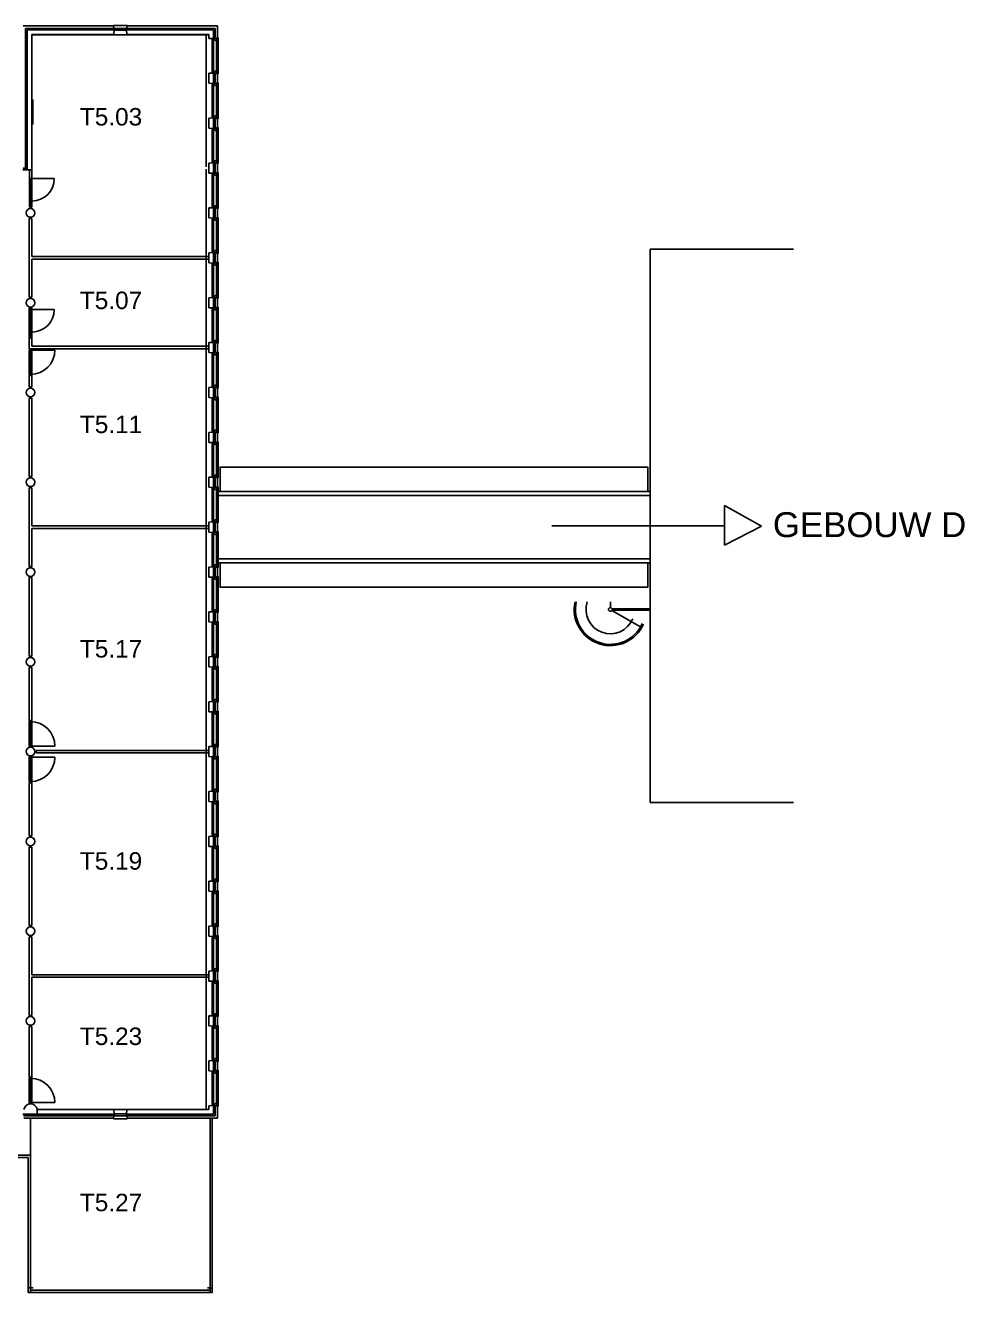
# Model space of a CAD drawing. Header units: millimetres. Extents: x 36149 to 140291, y 28900 to 90465.
# Drawn here: x 102614 to 140291, y 29155 to 79972 of the extents above; entities that cross this region are included whole.
import ezdxf
from ezdxf.enums import TextEntityAlignment as Align

# ---------------------------------------------------------------- set-up
doc = ezdxf.new("R2010")
doc.units = ezdxf.units.MM
doc.layers.get('0').update_dxf_attribs({"linetype": 'CONTINUOUS'})
for name, color, linetype in [('AL2100_BUITENWANDEN', 3, 'CONTINUOUS'), ('AL2200_BINNENWANDEN', 2, 'CONTINUOUS'), ('AL2800_KONSTRUKTIES', 1, 'CONTINUOUS'), ('AL3100_BUITENWANDOPENINGEN', 1, 'CONTINUOUS'), ('AL3200_BINNENWANDOPENINGEN', 1, 'CONTINUOUS'), ('AL3500_TOEBEHOREN-KOZIJNEN', 1, 'CONTINUOUS'), ('AL4600-RUIMTENUMMER', 2, 'CONTINUOUS'), ('AL4600_RUIMTENUMMERS', 2, 'CONTINUOUS')]:
    doc.layers.add(name, color=color, linetype=linetype)
doc.styles.add('Arial', font='arial.ttf')

# ---------------------------------------------------------------- blocks, each defined once
blk = doc.blocks.new('DRIE')
at = {"layer": 'AL2100_BUITENWANDEN'}
for p, q in [((0, 603), (0, 851)), ((127, 616), (0, 603)), ((22, 601), (22, 250)), ((122, 615), (27, 606)), ((68, 715), (68, 851)), ((122, 615), (122, 235)), ((182, 698), (182, 851)), ((182, 650), (232, 650)), ((182, 645), (182, 650)), ((186, 645), (182, 645)), ((182, 635), (375, 625)), ((182, 632), (182, 218)), ((186, 635), (186, 645)), ((232, 633), (186, 635)), ((232, 650), (232, 851)), ((232, 650), (232, 633)), ((375, 425), (375, 625)), ((0, 248), (0, 0)), ((127, 235), (0, 248)), ((122, 235), (27, 245)), ((68, 135), (68, 0)), ((182, 215), (375, 226)), ((186, 205), (182, 205)), ((182, 205), (182, 200)), ((182, 200), (232, 200)), ((182, 152), (182, 0)), ((232, 218), (186, 216)), ((186, 216), (186, 205)), ((232, 200), (232, 218)), ((232, 200), (232, 0)), ((375, 425), (375, 226))]:
    blk.add_line(p, q, dxfattribs=at)
for points in [[(68, 625), (68, 715), (131, 715), (131, 698), (182, 698), (182, 640), (123, 640), (123, 625)], [(127, 635), (123, 635), (123, 625), (127, 625)], [(182, 635), (182, 590), (127, 590), (127, 635)], [(182, 635), (182, 645), (186, 645), (186, 635)], [(68, 225), (68, 135), (131, 135), (131, 152), (182, 152), (182, 210), (123, 210), (123, 225)], [(127, 215), (123, 215), (123, 225), (127, 225)], [(182, 215), (182, 260), (127, 260), (127, 215)], [(182, 215), (182, 205), (186, 205), (186, 215)]]:
    blk.add_lwpolyline(points, close=True, dxfattribs=at)
blk.add_lwpolyline([(475, 0), (475, 425), (475, 851)], dxfattribs=at)
for centre, start, end in [((27, 601), 95.7106, 180), ((27, 250), 180, 264.2894)]:
    blk.add_arc(centre, 5, start, end, dxfattribs=at)
blk = doc.blocks.new('AH28HA20')
for points in [[(-100, 95), (100, 95)], [(0, -95), (0, 95)], [(-100, -95), (100, -95)]]:
    blk.add_lwpolyline(points)
blk = doc.blocks.new('door')
at = {"flags": 128}
for points in [[(234274, 53069), (234274, 54044)], [(235249, 53069), (234274, 53069)]]:
    blk.add_lwpolyline(points, dxfattribs=at)
for points in [[(234224, 53019), (234224, 53119), (234274, 53119), (234274, 53019)], [(235249, 53019), (235249, 53119), (235299, 53119), (235299, 53019)]]:
    blk.add_lwpolyline(points, close=True)
blk.add_arc((234274, 53069), 975, 0, 90)

msp = doc.modelspace()

# ---------------------------------------------------------------- linework, layer by layer
at = {"layer": 'AL2100_BUITENWANDEN'}
for p, q in [((102524, 79950), (106150, 79950)), ((102624, 79850), (106164, 79850)), ((102624, 74250), (102624, 79850)), ((106171, 79790), (102684, 79790)), ((102684, 74190), (102684, 79790)), ((106152, 79972), (106424, 79972)), ((106165, 79845), (106152, 79972)), ((106168, 79845), (106155, 79972)), ((106164, 79850), (106155, 79945)), ((106171, 79790), (106161, 79600)), ((106174, 79790), (106164, 79597)), ((106696, 79972), (106424, 79972)), ((106674, 79790), (106684, 79597)), ((110164, 79790), (106677, 79790)), ((106677, 79790), (106687, 79600)), ((106681, 79845), (106693, 79972)), ((106684, 79845), (106696, 79972)), ((106684, 79850), (106694, 79945)), ((106684, 79850), (110224, 79850)), ((106699, 79950), (110324, 79950)), ((110164, 79790), (110164, 79443)), ((110224, 79850), (110224, 79460)), ((110324, 79950), (110324, 79475)), ((106161, 79600), (102874, 79600)), ((102874, 74180), (102874, 79600)), ((102877, 79597), (106164, 79597)), ((102877, 79597), (102877, 74177)), ((106164, 79597), (106424, 79597)), ((106684, 79597), (106424, 79597)), ((109971, 79597), (106684, 79597)), ((109974, 79600), (106687, 79600)), ((109871, 79597), (109871, 79225)), ((109971, 79597), (109971, 79450)), ((110164, 79440), (109971, 79450)), ((109974, 79600), (109974, 79453)), ((110164, 79443), (109974, 79453)), ((110219, 79460), (110346, 79472)), ((110220, 79457), (110346, 79469)), ((110224, 79460), (110320, 79470)), ((110346, 79472), (110346, 79225)), ((102529, 74250), (102624, 74250)), ((109871, 74300), (109871, 74675)), ((109871, 74200), (109871, 73825)), ((110164, 74460), (109971, 74450)), ((109971, 74250), (109971, 74450)), ((109971, 74250), (109971, 74050)), ((110164, 74457), (109974, 74447)), ((109974, 74053), (109974, 74447)), ((110164, 74043), (110164, 74457)), ((110219, 74440), (110346, 74428)), ((110220, 74443), (110346, 74431)), ((110224, 74060), (110224, 74440)), ((110224, 74440), (110320, 74430)), ((110324, 74075), (110324, 74425)), ((110346, 74428), (110346, 74675)), ((102680, 74190), (102693, 74177)), ((102684, 74190), (102694, 74180)), ((102693, 74177), (102877, 74177)), ((102694, 74180), (102874, 74180)), ((110164, 74040), (109971, 74050)), ((110164, 74043), (109974, 74053)), ((110219, 74060), (110346, 74072)), ((110220, 74057), (110346, 74069)), ((110224, 74060), (110320, 74070)), ((110346, 74072), (110346, 73825)), ((110346, 61828), (110346, 62075)), ((110164, 61860), (109971, 61850)), ((109971, 61650), (109971, 61850)), ((109971, 61650), (109971, 61450)), ((110164, 61857), (109974, 61847)), ((109974, 61453), (109974, 61847)), ((110164, 61443), (110164, 61857)), ((110219, 61840), (110346, 61828)), ((110220, 61843), (110346, 61831)), ((110224, 61460), (110224, 61840)), ((110224, 61840), (110320, 61830)), ((110324, 61475), (110324, 61825)), ((110164, 61440), (109971, 61450)), ((110164, 61443), (109974, 61453)), ((110219, 61460), (110346, 61472)), ((110220, 61457), (110346, 61469)), ((110224, 61460), (110320, 61470)), ((110346, 61472), (110346, 61225)), ((109871, 58100), (109871, 58475)), ((110346, 58228), (110346, 58475)), ((109871, 58100), (109871, 57625)), ((110164, 58260), (109971, 58250)), ((109971, 58050), (109971, 58250)), ((109971, 58050), (109971, 57850)), ((110164, 58257), (109974, 58247)), ((109974, 57853), (109974, 58247)), ((110164, 57843), (110164, 58257)), ((110219, 58240), (110346, 58228)), ((110220, 58243), (110346, 58231)), ((110224, 57860), (110224, 58240)), ((110224, 58240), (110320, 58230)), ((110324, 57875), (110324, 58225)), ((110164, 57840), (109971, 57850)), ((110164, 57843), (109974, 57853)), ((110219, 57860), (110346, 57872)), ((110220, 57857), (110346, 57869)), ((110224, 57860), (110320, 57870)), ((110346, 57872), (110346, 57625)), ((110164, 36660), (109971, 36650)), ((109971, 36503), (109971, 36650)), ((110164, 36657), (109974, 36647)), ((109974, 36500), (109974, 36647)), ((110164, 36310), (110164, 36657)), ((110219, 36640), (110346, 36628)), ((110220, 36643), (110346, 36631)), ((110224, 36250), (110224, 36640)), ((110224, 36640), (110320, 36630)), ((110324, 36150), (110324, 36625)), ((110346, 36628), (110346, 36875)), ((103095, 36310), (102517, 36310)), ((102534, 36250), (106164, 36250)), ((102549, 36150), (106150, 36150)), ((103095, 36500), (106161, 36500)), ((103095, 36310), (103095, 36500)), ((103095, 36310), (106171, 36310)), ((106165, 36255), (106152, 36128)), ((106152, 36128), (106424, 36128)), ((106168, 36255), (106155, 36128)), ((106164, 36250), (106155, 36155)), ((106171, 36310), (106161, 36500)), ((106164, 36503), (106424, 36503)), ((106174, 36310), (106164, 36503)), ((106684, 36503), (106424, 36503)), ((106696, 36128), (106424, 36128)), ((106674, 36310), (106684, 36503)), ((106677, 36310), (106687, 36500)), ((106677, 36310), (110164, 36310)), ((106681, 36255), (106693, 36128)), ((106684, 36255), (106696, 36128)), ((106684, 36250), (110224, 36250)), ((106684, 36250), (106694, 36155)), ((106687, 36500), (109974, 36500)), ((106699, 36150), (110324, 36150))]:
    msp.add_line(p, q, dxfattribs=at)
for points in [[(110164, 79440), (110164, 79485), (110219, 79485), (110219, 79440)], [(110164, 74040), (110164, 74085), (110219, 74085), (110219, 74040)]]:
    msp.add_lwpolyline(points, close=True, dxfattribs=at)
for points in [[(133424, 70995), (127679, 70995), (127679, 48815), (133424, 48815)], [(109871, 62075), (109871, 61700)], [(109871, 61700), (109871, 61225)]]:
    msp.add_lwpolyline(points, dxfattribs=at)
for centre in [(102824, 72450), (102824, 68850), (102824, 65250), (102824, 65250), (102824, 61650), (102824, 61650), (102824, 58050), (102824, 58050), (102824, 54450), (102824, 50850), (102824, 47250), (102824, 43650), (102824, 40050)]:
    msp.add_circle(centre, 175, dxfattribs=at)
for centre, radius, start, end in [((106150, 79945), 5, 5.7106, 90), ((106699, 79945), 5, 90, 174.2894), ((110319, 79475), 5, 275.7106, 0), ((110319, 74425), 5, 0, 84.2894), ((110319, 74075), 5, 275.7106, 0), ((110319, 61825), 5, 0, 84.2894), ((110319, 61475), 5, 275.7106, 0), ((110319, 58225), 5, 0, 84.2894), ((110319, 57875), 5, 275.7106, 0), ((102824, 36450), 275, 10.4757, 169.5243), ((110319, 36625), 5, 0, 84.2894), ((106150, 36155), 5, 270, 354.2894), ((106699, 36155), 5, 185.7106, 270)]:
    msp.add_arc(centre, radius, start, end, dxfattribs=at)
at = {"layer": 'AL2200_BINNENWANDEN'}
for p, q in [((102921, 76000), (102921, 77000)), ((102777, 73825), (102777, 74177)), ((102877, 73825), (102777, 73825)), ((102877, 73825), (102877, 74177)), ((102877, 72675), (102777, 72675)), ((102806, 72675), (102806, 72624)), ((102842, 72675), (102842, 72624)), ((102774, 69075), (102774, 72225)), ((102874, 72225), (102774, 72225)), ((102806, 72225), (102806, 72276)), ((102842, 72225), (102842, 72276)), ((102874, 70700), (102874, 72225)), ((102874, 70700), (109971, 70700)), ((102874, 69075), (102874, 70600)), ((102874, 70600), (109971, 70600)), ((102874, 69075), (102774, 69075)), ((102806, 69024), (102806, 69075)), ((102806, 68625), (102806, 68676)), ((102842, 69024), (102842, 69075)), ((102842, 68625), (102842, 68676)), ((102774, 67001), (102774, 67425)), ((102874, 67101), (102874, 67425)), ((109971, 67101), (102874, 67101)), ((109971, 67001), (102874, 67001)), ((102774, 65475), (102774, 65926)), ((102774, 65926), (102874, 65926)), ((102874, 65475), (102874, 65926)), ((102874, 65475), (102774, 65475)), ((102806, 65424), (102806, 65475)), ((102806, 65076), (102806, 65025)), ((102842, 65424), (102842, 65475)), ((102842, 65076), (102842, 65025)), ((102774, 65025), (102774, 61875)), ((102874, 65025), (102774, 65025)), ((102874, 65025), (102874, 61875)), ((102874, 63400), (102874, 61875)), ((102874, 61875), (102774, 61875)), ((102874, 61875), (102774, 61875)), ((102806, 61875), (102806, 61824)), ((102806, 61875), (102806, 61824)), ((102842, 61875), (102842, 61824)), ((102842, 61875), (102842, 61824)), ((102774, 61425), (102774, 58275)), ((102874, 61425), (102774, 61425)), ((102806, 61476), (102806, 61425)), ((102842, 61476), (102842, 61425)), ((102874, 61425), (102874, 59900)), ((110346, 61120), (127679, 61120)), ((127679, 61280), (110349, 61280)), ((102874, 59900), (109971, 59900)), ((102874, 59800), (102874, 58275)), ((102874, 59800), (109971, 59800)), ((110346, 58580), (127679, 58580)), ((102874, 58275), (102774, 58275)), ((102806, 58275), (102806, 58224)), ((102842, 58275), (102842, 58224)), ((127679, 58420), (110349, 58420)), ((102874, 57825), (102774, 57825)), ((102774, 57825), (102774, 54675)), ((102806, 57876), (102806, 57825)), ((102842, 57876), (102842, 57825)), ((102874, 57825), (102874, 54675)), ((126079, 56625), (126079, 56855)), ((126079, 56625), (126079, 56855)), ((127292, 55850), (126144, 56512)), ((127679, 56575), (126154, 56575)), ((127679, 56575), (126154, 56575)), ((127679, 56525), (126154, 56525)), ((127679, 56525), (126154, 56525)), ((102874, 54675), (102774, 54675)), ((102806, 54675), (102806, 54624)), ((102842, 54675), (102842, 54624)), ((102774, 54225), (102774, 52100)), ((102874, 54225), (102774, 54225)), ((102806, 54275), (102806, 54225)), ((102842, 54275), (102842, 54225)), ((102874, 54225), (102874, 52100)), ((102774, 52100), (102874, 52100)), ((103049, 50868), (102998, 50868)), ((103049, 50832), (102998, 50832)), ((109974, 50900), (103049, 50900)), ((103049, 50800), (103049, 50900)), ((109974, 50800), (103049, 50800)), ((102774, 47475), (102774, 49600)), ((102774, 49600), (102874, 49600)), ((102874, 47475), (102874, 49600)), ((102874, 47475), (102774, 47475)), ((102806, 47425), (102806, 47475)), ((102842, 47425), (102842, 47475)), ((102874, 47025), (102774, 47025)), ((102774, 47025), (102774, 43875)), ((102806, 47076), (102806, 47025)), ((102842, 47076), (102842, 47025)), ((102874, 47025), (102874, 43875)), ((102874, 43875), (102774, 43875)), ((102806, 43875), (102806, 43824)), ((102842, 43875), (102842, 43824)), ((102874, 43425), (102774, 43425)), ((102774, 43425), (102874, 43425)), ((102774, 41800), (102774, 43425)), ((102806, 43425), (102806, 43476)), ((102842, 43425), (102842, 43476)), ((102874, 41900), (102874, 43425)), ((102774, 41800), (102774, 40275)), ((102874, 41900), (109971, 41900)), ((102874, 41800), (109971, 41800)), ((102874, 41800), (102874, 40275)), ((102874, 40275), (102774, 40275)), ((102806, 40275), (102806, 40224)), ((102842, 40275), (102842, 40224)), ((102774, 39825), (102774, 37800)), ((102774, 39825), (102874, 39825)), ((102806, 39825), (102806, 39876)), ((102842, 39825), (102842, 39876)), ((102874, 39825), (102874, 37800)), ((102774, 37800), (102874, 37800))]:
    msp.add_line(p, q, dxfattribs=at)
for points in [[(127579, 61280), (127579, 62260), (110424, 62260), (110424, 61280), (127579, 61280)], [(127579, 58420), (127579, 57440), (110424, 57440), (110424, 58420), (127579, 58420)]]:
    msp.add_lwpolyline(points, dxfattribs=at)
msp.add_circle((126079, 56550), 75, dxfattribs=at)
msp.add_circle((126079, 56550), 75, dxfattribs=at)
for radius, start, end in [(1450, 167.8574, 336.1235), (1400, 167.4168, 336.2311), (976, 161.7957, 337.5866)]:
    msp.add_arc((126079, 56550), radius, start, end, dxfattribs=at)
at = {"layer": 'AL2800_KONSTRUKTIES'}
for p, q in [((102824, 36150), (102824, 29345)), ((110024, 29345), (110024, 36150)), ((110114, 29160), (110114, 36150)), ((95624, 34671), (102824, 34671)), ((95714, 34581), (102734, 34581)), ((102734, 34581), (102734, 29160)), ((102734, 29160), (110114, 29160)), ((110024, 29250), (102824, 29250))]:
    msp.add_line(p, q, dxfattribs=at)
at = {"layer": 'AL3100_BUITENWANDOPENINGEN'}
for p, q in [((106214, 79850), (106424, 79850)), ((106634, 79850), (106424, 79850)), ((106177, 79780), (106424, 79780)), ((106671, 79780), (106424, 79780)), ((110114, 79425), (110114, 79443)), ((110114, 79443), (110160, 79440)), ((110164, 79425), (110114, 79425)), ((110114, 79425), (110114, 79224)), ((110160, 79440), (110160, 79430)), ((110160, 79430), (110164, 79430)), ((110164, 79430), (110164, 79425)), ((110164, 79377), (110164, 79225)), ((110278, 79360), (110278, 79225)), ((109871, 78275), (109871, 79225)), ((110114, 78275), (110114, 79225)), ((110164, 78275), (110164, 79225)), ((110278, 78275), (110278, 79225)), ((110346, 78275), (110346, 79225)), ((109871, 76475), (109871, 77425)), ((110114, 76475), (110114, 77425)), ((110164, 76475), (110164, 77425)), ((110278, 76475), (110278, 77425)), ((110346, 76475), (110346, 77425)), ((109871, 74675), (109871, 75625)), ((110114, 74675), (110114, 75625)), ((110164, 74675), (110164, 75625)), ((110278, 74675), (110278, 75625)), ((110346, 74675), (110346, 75625)), ((110114, 74475), (110114, 74676)), ((110114, 74475), (110114, 74457)), ((110164, 74475), (110114, 74475)), ((110114, 74457), (110160, 74460)), ((110160, 74460), (110160, 74470)), ((110160, 74470), (110164, 74470)), ((110164, 74523), (110164, 74675)), ((110164, 74470), (110164, 74475)), ((110278, 74540), (110278, 74675)), ((102509, 74190), (102670, 74190)), ((102509, 74180), (102670, 74180)), ((102670, 74190), (102670, 74180)), ((109871, 72875), (109871, 73825)), ((110114, 74025), (110114, 74043)), ((110114, 74043), (110160, 74040)), ((110164, 74025), (110114, 74025)), ((110114, 74025), (110114, 73824)), ((110114, 72875), (110114, 73825)), ((110160, 74040), (110160, 74030)), ((110160, 74030), (110164, 74030)), ((110164, 74030), (110164, 74025)), ((110164, 73977), (110164, 73825)), ((110164, 72875), (110164, 73825)), ((110278, 73960), (110278, 73825)), ((110278, 72875), (110278, 73825)), ((110346, 72875), (110346, 73825)), ((109871, 71075), (109871, 72025)), ((110114, 71075), (110114, 72025)), ((110164, 71075), (110164, 72025)), ((110278, 71075), (110278, 72025)), ((110346, 71075), (110346, 72025)), ((109871, 69275), (109871, 70225)), ((110114, 69275), (110114, 70225)), ((110164, 69275), (110164, 70225)), ((110278, 69275), (110278, 70225)), ((110346, 69275), (110346, 70225)), ((109871, 67475), (109871, 68425)), ((110114, 67475), (110114, 68425)), ((110164, 67475), (110164, 68425)), ((110278, 67475), (110278, 68425)), ((110346, 67475), (110346, 68425)), ((109871, 65675), (109871, 66625)), ((110114, 65675), (110114, 66625)), ((110164, 65675), (110164, 66625)), ((110278, 65675), (110278, 66625)), ((110346, 65675), (110346, 66625)), ((109871, 63875), (109871, 64825)), ((110114, 63875), (110114, 64825)), ((110164, 63875), (110164, 64825)), ((110278, 63875), (110278, 64825)), ((110346, 63875), (110346, 64825)), ((109871, 62075), (109871, 63025)), ((110114, 62075), (110114, 63025)), ((110164, 62075), (110164, 63025)), ((110278, 62075), (110278, 63025)), ((110346, 62075), (110346, 63025)), ((110114, 61875), (110114, 62076)), ((110164, 61923), (110164, 62075)), ((110278, 61940), (110278, 62075)), ((110164, 61875), (110114, 61875)), ((110114, 61875), (110114, 61857)), ((110114, 61857), (110160, 61860)), ((110160, 61860), (110160, 61870)), ((110160, 61870), (110164, 61870)), ((110164, 61870), (110164, 61875)), ((109871, 60275), (109871, 61225)), ((110114, 61443), (110160, 61440)), ((110114, 61425), (110114, 61443)), ((110164, 61425), (110114, 61425)), ((110114, 61425), (110114, 61224)), ((110114, 60275), (110114, 61225)), ((110160, 61440), (110160, 61430)), ((110160, 61430), (110164, 61430)), ((110164, 61430), (110164, 61425)), ((110164, 61377), (110164, 61225)), ((110164, 60275), (110164, 61225)), ((110278, 61360), (110278, 61225)), ((110278, 60275), (110278, 61225)), ((110346, 60275), (110346, 61225)), ((109871, 58475), (109871, 59425)), ((110114, 58475), (110114, 59425)), ((110164, 58475), (110164, 59425)), ((110278, 58475), (110278, 59425)), ((110346, 58475), (110346, 59425)), ((110114, 58275), (110114, 58476)), ((110164, 58323), (110164, 58475)), ((110278, 58340), (110278, 58475)), ((110114, 58275), (110114, 58257)), ((110164, 58275), (110114, 58275)), ((110114, 58257), (110160, 58260)), ((110160, 58260), (110160, 58270)), ((110160, 58270), (110164, 58270)), ((110164, 58270), (110164, 58275)), ((109871, 56675), (109871, 57625)), ((110114, 57825), (110114, 57843)), ((110114, 57843), (110160, 57840)), ((110164, 57825), (110114, 57825)), ((110114, 57825), (110114, 57624)), ((110114, 56675), (110114, 57625)), ((110160, 57840), (110160, 57830)), ((110160, 57830), (110164, 57830)), ((110164, 57830), (110164, 57825)), ((110164, 57777), (110164, 57625)), ((110164, 56675), (110164, 57625)), ((110278, 57760), (110278, 57625)), ((110278, 56675), (110278, 57625)), ((110346, 56675), (110346, 57625)), ((109871, 54875), (109871, 55825)), ((110114, 54875), (110114, 55825)), ((110164, 54875), (110164, 55825)), ((110278, 54875), (110278, 55825)), ((110346, 54875), (110346, 55825)), ((109871, 53075), (109871, 54025)), ((110114, 53075), (110114, 54025)), ((110164, 53075), (110164, 54025)), ((110278, 53075), (110278, 54025)), ((110346, 53075), (110346, 54025)), ((109871, 51275), (109871, 52225)), ((110114, 51275), (110114, 52225)), ((110164, 51275), (110164, 52225)), ((110278, 51275), (110278, 52225)), ((110346, 51275), (110346, 52225)), ((109871, 49475), (109871, 50425)), ((110114, 49475), (110114, 50425)), ((110164, 49475), (110164, 50425)), ((110278, 49475), (110278, 50425)), ((110346, 49475), (110346, 50425)), ((109871, 47675), (109871, 48625)), ((110114, 47675), (110114, 48625)), ((110164, 47675), (110164, 48625)), ((110278, 47675), (110278, 48625)), ((110346, 47675), (110346, 48625)), ((109871, 45875), (109871, 46825)), ((110114, 45875), (110114, 46825)), ((110164, 45875), (110164, 46825)), ((110278, 45875), (110278, 46825)), ((110346, 45875), (110346, 46825)), ((109871, 44075), (109871, 45025)), ((110114, 44075), (110114, 45025)), ((110164, 44075), (110164, 45025)), ((110278, 44075), (110278, 45025)), ((110346, 44075), (110346, 45025)), ((109871, 42275), (109871, 43225)), ((110114, 42275), (110114, 43225)), ((110164, 42275), (110164, 43225)), ((110278, 42275), (110278, 43225)), ((110346, 42275), (110346, 43225)), ((109871, 40475), (109871, 41425)), ((110114, 40475), (110114, 41425)), ((110164, 40475), (110164, 41425)), ((110278, 40475), (110278, 41425)), ((110346, 40475), (110346, 41425)), ((109871, 38675), (109871, 39625)), ((110114, 38675), (110114, 39625)), ((110164, 38675), (110164, 39625)), ((110278, 38675), (110278, 39625)), ((110346, 38675), (110346, 39625)), ((109871, 36503), (109871, 37825)), ((110114, 36875), (110114, 37825)), ((110164, 36875), (110164, 37825)), ((110278, 36875), (110278, 37825)), ((110346, 36875), (110346, 37825)), ((110114, 36675), (110114, 36876)), ((110164, 36675), (110114, 36675)), ((110114, 36675), (110114, 36657)), ((110114, 36657), (110160, 36660)), ((110160, 36670), (110164, 36670)), ((110160, 36660), (110160, 36670)), ((110164, 36723), (110164, 36875)), ((110164, 36670), (110164, 36675)), ((110278, 36740), (110278, 36875)), ((106177, 36320), (106424, 36320)), ((106214, 36250), (106424, 36250)), ((106671, 36320), (106424, 36320)), ((106634, 36250), (106424, 36250))]:
    msp.add_line(p, q, dxfattribs=at)
for points in [[(106174, 79790), (106129, 79790), (106129, 79845), (106174, 79845)], [(106214, 79850), (106174, 79850), (106174, 79780), (106177, 79780), (106177, 79847), (106214, 79847)], [(106634, 79850), (106674, 79850), (106674, 79780), (106671, 79780), (106671, 79847), (106634, 79847)], [(106674, 79790), (106719, 79790), (106719, 79845), (106674, 79845)], [(110278, 79450), (110278, 79360), (110215, 79360), (110215, 79377), (110164, 79377), (110164, 79435), (110223, 79435), (110223, 79450)], [(102684, 74190), (102684, 74246), (102634, 74246), (102634, 74190)], [(110278, 74450), (110278, 74540), (110215, 74540), (110215, 74523), (110164, 74523), (110164, 74465), (110223, 74465), (110223, 74450)], [(110164, 74460), (110164, 74415), (110219, 74415), (110219, 74460)], [(110278, 74050), (110278, 73960), (110215, 73960), (110215, 73977), (110164, 73977), (110164, 74035), (110223, 74035), (110223, 74050)], [(110278, 61850), (110278, 61940), (110215, 61940), (110215, 61923), (110164, 61923), (110164, 61865), (110223, 61865), (110223, 61850)], [(110164, 61860), (110164, 61815), (110219, 61815), (110219, 61860)], [(110164, 61440), (110164, 61485), (110219, 61485), (110219, 61440)], [(110278, 61450), (110278, 61360), (110215, 61360), (110215, 61377), (110164, 61377), (110164, 61435), (110223, 61435), (110223, 61450)], [(110278, 58250), (110278, 58340), (110215, 58340), (110215, 58323), (110164, 58323), (110164, 58265), (110223, 58265), (110223, 58250)], [(110164, 58260), (110164, 58215), (110219, 58215), (110219, 58260)], [(110164, 57840), (110164, 57885), (110219, 57885), (110219, 57840)], [(110278, 57850), (110278, 57760), (110215, 57760), (110215, 57777), (110164, 57777), (110164, 57835), (110223, 57835), (110223, 57850)], [(110278, 36650), (110278, 36740), (110215, 36740), (110215, 36723), (110164, 36723), (110164, 36665), (110223, 36665), (110223, 36650)], [(110164, 36660), (110164, 36615), (110219, 36615), (110219, 36660)], [(106174, 36310), (106129, 36310), (106129, 36255), (106174, 36255)], [(106214, 36250), (106174, 36250), (106174, 36320), (106177, 36320), (106177, 36253), (106214, 36253)], [(106634, 36250), (106674, 36250), (106674, 36320), (106671, 36320), (106671, 36253), (106634, 36253)], [(106674, 36310), (106719, 36310), (106719, 36255), (106674, 36255)]]:
    msp.add_lwpolyline(points, close=True, dxfattribs=at)
at = {"layer": 'AL3200_BINNENWANDOPENINGEN'}
for p, q in [((103777, 73825), (102777, 73825)), ((102777, 72875), (102777, 73825)), ((102777, 73825), (102877, 73825)), ((102827, 73825), (102827, 72925)), ((102877, 73825), (102877, 72875)), ((102877, 72925), (102777, 72925)), ((102877, 72875), (102777, 72875)), ((102777, 72675), (102777, 72875)), ((102877, 72725), (102777, 72725)), ((102827, 72875), (102827, 72725)), ((102877, 72675), (102877, 72875)), ((102874, 68625), (102774, 68625)), ((102874, 68625), (102774, 68625)), ((102774, 68625), (102774, 67625)), ((102874, 67625), (102874, 68625)), ((103774, 68575), (102774, 68575)), ((102874, 68575), (102774, 68575)), ((102824, 68575), (102824, 67675)), ((102874, 67675), (102774, 67675)), ((102874, 67625), (102774, 67625)), ((102874, 67625), (102774, 67625)), ((102774, 67625), (102774, 67425)), ((102824, 67625), (102824, 67475)), ((102874, 67425), (102874, 67625)), ((102874, 67475), (102774, 67475)), ((102874, 67425), (102774, 67425)), ((102774, 67425), (102874, 67425)), ((102774, 65976), (102774, 66951)), ((102874, 66951), (102874, 65976)), ((102774, 52050), (102774, 51075)), ((102874, 52050), (102874, 51075)), ((102774, 49650), (102774, 50625)), ((102874, 50625), (102874, 49650)), ((102774, 37750), (102774, 36775)), ((102874, 37750), (102874, 36775))]:
    msp.add_line(p, q, dxfattribs=at)
for centre in [(102877, 73825), (102874, 68575)]:
    msp.add_arc(centre, 900, 270, 0, dxfattribs=at)
at = {"layer": 'AL3500_TOEBEHOREN-KOZIJNEN'}
for points in [[(110164, 61860), (110164, 61870), (110160, 61870), (110160, 61860)], [(110219, 61860), (110223, 61860), (110223, 61850), (110219, 61850)], [(110164, 61440), (110164, 61430), (110160, 61430), (110160, 61440)], [(110219, 61440), (110223, 61440), (110223, 61450), (110219, 61450)]]:
    msp.add_lwpolyline(points, close=True, dxfattribs=at)
at = {"layer": 'AL4600-RUIMTENUMMER'}
for p, q in [((130655, 60723), (130656, 59124)), ((132147, 59884), (130655, 60723)), ((130646, 59907), (123736, 59905)), ((130656, 59124), (132147, 59884))]:
    msp.add_line(p, q, dxfattribs=at)

# ---------------------------------------------------------------- block references
at = {"layer": 'AL2100_BUITENWANDEN', "rotation": 180}
for p in [(110346, 78275), (110346, 76475), (110346, 72875), (110346, 71075), (110346, 69275), (110346, 67475), (110346, 65675), (110346, 63875), (110346, 60275), (110346, 56675), (110346, 54875), (110346, 53075), (110346, 51275), (110346, 49475), (110346, 47675), (110346, 45875), (110346, 44075), (110346, 42275), (110346, 40475), (110346, 38675)]:
    msp.add_blockref('DRIE', p, dxfattribs=at)
at = {"layer": 'AL2800_KONSTRUKTIES', "rotation": 180}
for p in [(102824, 29250), (110024, 29250)]:
    msp.add_blockref('AH28HA20', p, dxfattribs=at)
at = {"layer": 'AL3200_BINNENWANDOPENINGEN', "rotation": 270}
for p in [(49756, 301225), (49756, 284900)]:
    msp.add_blockref('door', p, dxfattribs=at)
at = {"layer": 'AL3200_BINNENWANDOPENINGEN', "xscale": -1, "rotation": 270}
for p in [(49756, -183200), (49756, -197499)]:
    msp.add_blockref('door', p, dxfattribs=at)

# ---------------------------------------------------------------- texts
at = {"layer": 'AL4600-RUIMTENUMMER', "style": 'Arial'}
msp.add_text('GEBOUW D', height=1000, dxfattribs=at).set_placement((132597, 59450))
at = {"layer": 'AL4600_RUIMTENUMMERS', "style": 'Arial'}
for s, p in [('T5.03', (104801, 75746)), ('T5.07', (104801, 68385)), ('T5.11', (104801, 63412)), ('T5.17', (104801, 54412)), ('T5.19', (104801, 45906)), ('T5.23', (104801, 38876)), ('T5.27', (104801, 32210))]:
    msp.add_text(s, height=700, dxfattribs=at).set_placement(p, align=Align.BOTTOM_LEFT)

doc.saveas('drawing.dxf')
